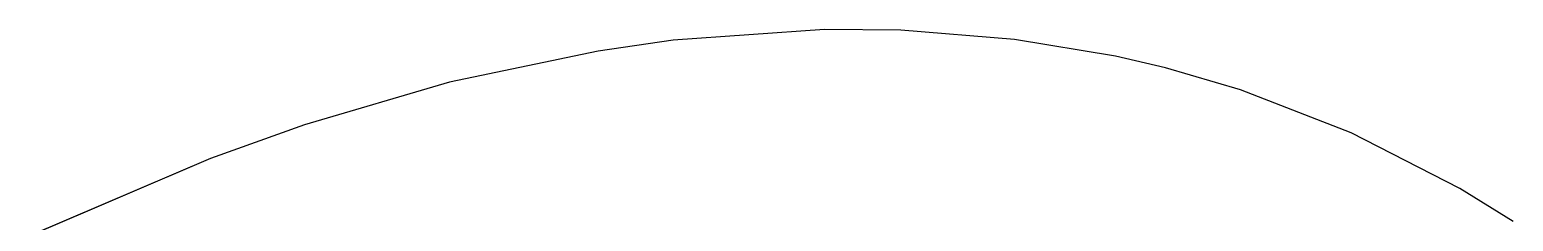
# Model space of a CAD drawing. Header units: millimetres. Extents: x 642261 to 742091, y 6812581 to 6930561.
# Drawn here: x 736110.4 to 736118.92, y 6897206.96 to 6897208.07 of the extents above; entities that cross this region are included whole.
import ezdxf

# ---------------------------------------------------------------- set-up
doc = ezdxf.new("R2010")
doc.units = ezdxf.units.MM
doc.layers.add('LimiteAreaMunicipio', color=10, linetype='Continuous')
doc.layers.add('LimiteRegional', color=10, linetype='Continuous')

# ---------------------------------------------------------------- blocks, each defined once
blk = doc.blocks.new('compartilhadora_AUTOCAD_OD_1_FMEBLOCK2')
at = {"layer": 'LimiteAreaMunicipio', "color": 7, "linetype": 'Continuous'}
blk.add_lwpolyline([(6243.57615, 116.7336), (6243.26925, 116.9237), (6242.64515, 117.2447), (6242.00915, 117.4916), (6241.57915, 117.6176), (6241.29205, 117.6847), (6240.71315, 117.7807), (6240.05925, 117.8328), (6239.62215, 117.8367), (6238.75325, 117.7755), (6238.32125, 117.7136), (6237.46915, 117.5346), (6236.63625, 117.2896), (6236.09625, 117.0967), (6235.05815, 116.6517)], dxfattribs=at)

msp = doc.modelspace()

# ---------------------------------------------------------------- linework, layer by layer
at = {"layer": 'LimiteRegional', "color": 7, "linetype": 'Continuous'}
msp.add_lwpolyline([(736118.919, 6897206.962), (736118.6121, 6897207.1521), (736117.988, 6897207.4731), (736117.352, 6897207.72), (736116.922, 6897207.846), (736116.6349, 6897207.9131), (736116.056, 6897208.0091), (736115.4021, 6897208.0612), (736114.965, 6897208.0651), (736114.0961, 6897208.0039), (736113.6641, 6897207.942), (736112.812, 6897207.763), (736111.9791, 6897207.518), (736111.4391, 6897207.3251), (736110.401, 6897206.8801)], dxfattribs=at)

# ---------------------------------------------------------------- block references
at = {"layer": 'LimiteAreaMunicipio', "color": 7, "linetype": 'Continuous'}
msp.add_blockref('compartilhadora_AUTOCAD_OD_1_FMEBLOCK2', (729875.3428, 6897090.2284), dxfattribs=at)

doc.saveas('drawing.dxf')
